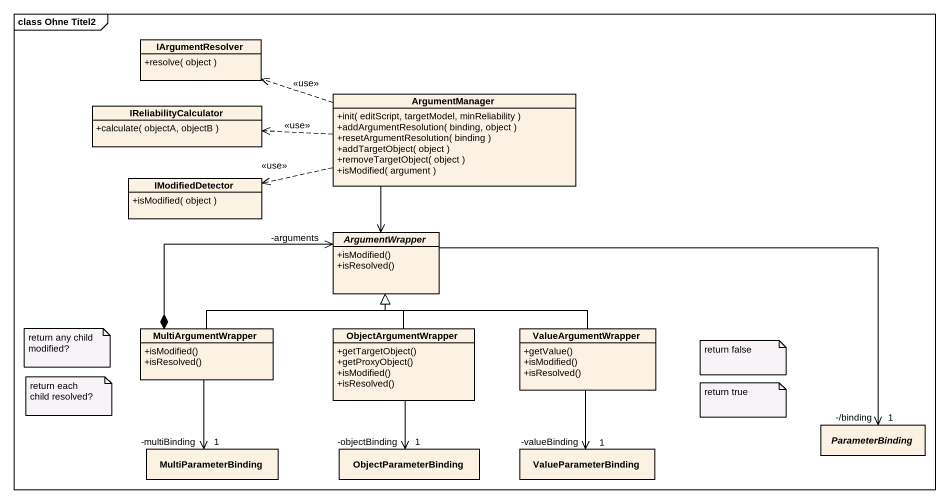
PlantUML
@startuml
mainframe class Ohne Titel2
hide circle
hide empty members
skinparam classAttributeIconSize 0
class IArgumentResolver {
  +resolve( object )
}
class ArgumentManager {
  +init( editScript, targetModel, minReliability )
  +addArgumentResolution( binding, object )
  +resetArgumentResolution( binding )
  +addTargetObject( object )
  +removeTargetObject( object )
  +isModified( argument )
}
class IReliabilityCalculator {
  +calculate( objectA, objectB )
}
class IModifiedDetector {
  +isModified( object )
}
abstract class ArgumentWrapper {
  +isModified()
  +isResolved()
}
class MultiArgumentWrapper {
  +isModified()
  +isResolved()
}
class ObjectArgumentWrapper {
  +getTargetObject()
  +getProxyObject()
  +isModified()
  +isResolved()
}
class ValueArgumentWrapper {
  +getValue()
  +isModified()
  +isResolved()
}
abstract class ParameterBinding
class MultiParameterBinding
class ObjectParameterBinding
class ValueParameterBinding
ArgumentManager .left.> IArgumentResolver : <<use>>
ArgumentManager .left.> IReliabilityCalculator : <<use>>
ArgumentManager .left.> IModifiedDetector : <<use>>
ArgumentManager --> ArgumentWrapper
ArgumentWrapper -right-> "1\n-/binding" ParameterBinding
MultiArgumentWrapper -right-|> ArgumentWrapper
MultiArgumentWrapper *-right-> "-arguments" ArgumentWrapper
MultiArgumentWrapper --> "1\n-multiBinding" MultiParameterBinding
ObjectArgumentWrapper -up-|> ArgumentWrapper
ObjectArgumentWrapper --> "1\n-objectBinding" ObjectParameterBinding
ValueArgumentWrapper -left-|> ArgumentWrapper
ValueArgumentWrapper --> "-valueBinding\n1" ValueParameterBinding
note as N1
  return any child
  modified?
end note
note as N2
  return false
end note
note as N3
  return each
  child resolved?
end note
note as N4
  return true
end note
@enduml
